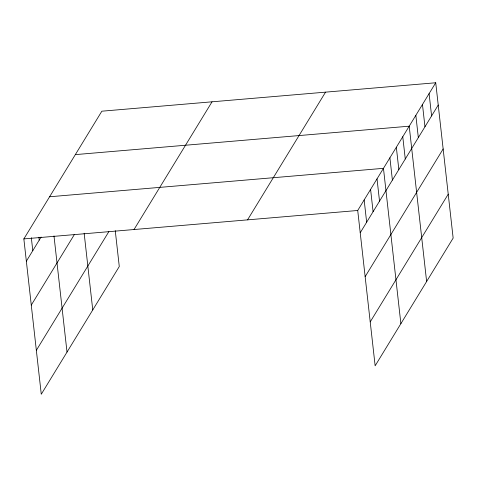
<?xml version="1.0" encoding="UTF-8"?>
<svg xmlns="http://www.w3.org/2000/svg" width="477" height="477" viewBox="0 0 477 477"><rect width="100%" height="100%" fill="white"/><g stroke="black" fill="none" stroke-linecap="round" stroke-linejoin="round"><path stroke-width="0.72" d="M115.261 230.665L119.28 266.518L41.272 394.235L23.85 238.911L101.857 111.195L435.728 82.765L453.15 238.089L375.143 365.805L357.72 210.482L435.728 82.765M26.348 261.199L41.111 237.027M31.273 305.101L74.43 234.445M36.347 350.333L108.834 231.661M134.025 229.532L212.038 101.816M247.545 219.867L325.552 92.15M360.218 232.77L438.226 105.053M365.143 276.672L443.151 148.955M370.218 321.903L448.225 194.187M75.336 154.62L409.206 126.19L426.629 281.508M49.59 196.768L383.46 168.333L400.883 323.656M23.85 238.911L357.72 210.482M429.097 93.623L431.596 115.905M422.467 104.475L424.965 126.763M415.837 115.333L418.335 137.62M402.767 136.726L405.271 159.014M396.333 147.262L398.832 169.55M389.9 157.798L392.398 180.085M377.027 178.875L379.525 201.157M370.593 189.411L373.092 211.693M364.154 199.946L366.652 222.228M84.149 233.211L92.759 309.943M53.979 235.882L67.013 352.086M38.899 237.248L39.221 240.128M31.333 237.725L32.788 250.663"/></g></svg>
